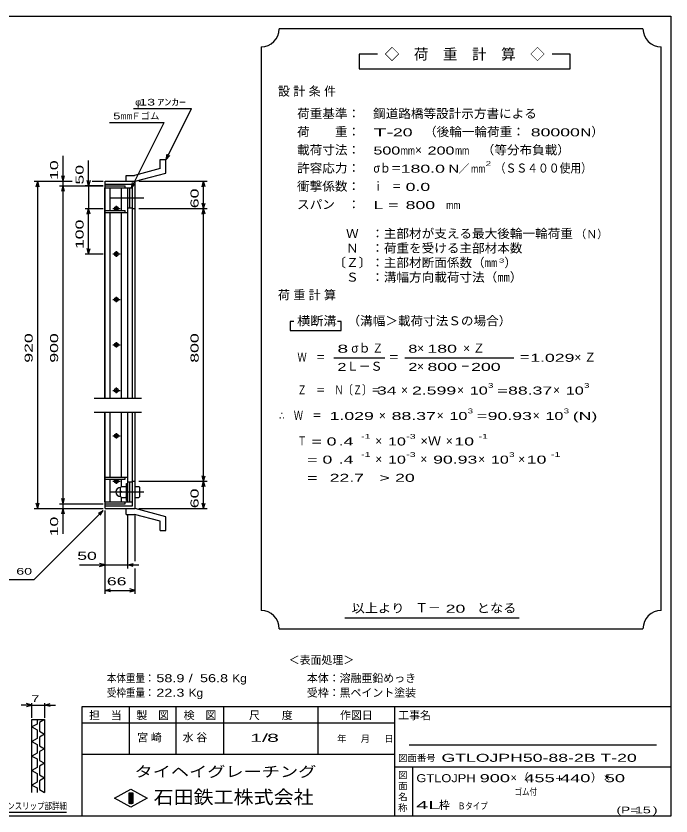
# Model space of a CAD drawing. Units: millimetres, scale not verified. Extents: x -1456 to 1385, y -1026 to 843.
# Drawn here: x -56 to 1385, y -917 to 843 of the extents above; entities that cross this region are included whole.
import ezdxf
from ezdxf.enums import TextEntityAlignment as Align

# ---------------------------------------------------------------- set-up
doc = ezdxf.new("R2010")
doc.units = ezdxf.units.MM
doc.header["$LTSCALE"] = 8
doc.linetypes.add('CHAIN', pattern=[18.5, 12, -1.5, 3.5, -1.5])
for name, color, linetype, lineweight in [('0_2', 150, 'Continuous', 25), ('16', 3, 'Continuous', 25), ('19', 6, 'Continuous', 25), ('22', 4, 'Continuous', 25), ('32', 4, 'Continuous', 25)]:
    doc.layers.add(name, color=color, linetype=linetype, lineweight=lineweight)
doc.styles.add('ベクトル', font='')
doc.styles.get('ベクトル').set_extended_font_data('ベクトル')

msp = doc.modelspace()

# ---------------------------------------------------------------- linework, layer by layer
at = {"layer": '0_2'}
for p, q in [((-1383.2, 842.8), (1384.8, 842.8)), ((1384.8, 842.8), (1384.8, -917.2)), ((1384.8, -677.2), (88.8, -677.2)), ((88.8, -677.2), (88.8, -917.2)), ((192.8, -677.2), (192.8, -781.2)), ((296.8, -781.2), (296.8, -677.2)), ((400.8, -677.2), (400.8, -781.2)), ((608.8, -781.2), (608.8, -677.2)), ((776.8, -677.2), (776.8, -917.2)), ((776.8, -713.2), (88.8, -713.2)), ((1352.8, -761.2), (808.8, -761.2)), ((88.8, -781.2), (776.8, -781.2)), ((776.8, -809.2), (1384.8, -809.2)), ((816.8, -917.2), (816.8, -809.2)), ((160.8, -878), (196.8, -858)), ((196.8, -858), (232.8, -878)), ((196.8, -898), (160.8, -878)), ((192.8, -866), (200.8, -866)), ((192.8, -890), (192.8, -866)), ((192.8, -866), (194.4, -866)), ((194.4, -866), (194.4, -890)), ((196, -890), (196, -866)), ((196, -866), (197.6, -866)), ((232.8, -878), (196.8, -898)), ((197.6, -866), (197.6, -890)), ((199.2, -890), (199.2, -866)), ((199.2, -866), (200.8, -866)), ((200.8, -866), (200.8, -890)), ((200.8, -866), (200.8, -890)), ((200.8, -890), (192.8, -890)), ((194.4, -890), (196, -890)), ((197.6, -890), (199.2, -890)), ((1384.8, -917.2), (-1383.2, -917.2))]:
    msp.add_line(p, q, dxfattribs=at)
at = {"layer": '16'}
for p, q in [((139.3, 2.2), (139.3, 464.7)), ((139.3, 464.7), (140, 464.7)), ((140, 469.2), (184, 469.2)), ((140, 464.7), (140, 469.2)), ((140, 464.7), (184, 464.7)), ((140, 2.2), (140, 464.7)), ((140, 464.7), (190, 464.7)), ((151.5, 414.7), (151.5, 464.7)), ((176.5, 414.7), (176.5, 464.7)), ((184, 464.7), (184, 469.2)), ((190, 2.2), (190, 464.7)), ((190, 464.7), (194.5, 464.7)), ((194.5, 420.7), (194.5, 464.7)), ((194.5, 464.7), (200.5, 464.7)), ((200.5, 420.7), (200.5, 464.7)), ((165, 414.7), (165, 425.2)), ((140, 410.2), (140, 414.7)), ((140, 414.7), (184, 414.7)), ((140, 410.2), (190, 410.2)), ((151.5, 2.2), (151.5, 410.2)), ((157, 419.2), (173, 419.2)), ((163, 422.2), (167, 422.2)), ((163, 416.2), (167, 416.2)), ((176.5, 2.2), (176.5, 410.2)), ((184, 410.2), (184, 414.7)), ((190, 420.7), (194.5, 420.7)), ((194.5, 420.7), (200.5, 420.7)), ((157, 319.2), (173, 319.2)), ((163, 322.2), (167, 322.2)), ((165, 313.2), (165, 325.2)), ((163, 316.2), (167, 316.2)), ((157, 219.2), (173, 219.2)), ((163, 222.2), (167, 222.2)), ((163, 216.2), (167, 216.2)), ((165, 213.2), (165, 225.2)), ((165, 113.2), (165, 125.2)), ((157, 119.2), (173, 119.2)), ((163, 122.2), (167, 122.2)), ((163, 116.2), (167, 116.2)), ((157, 19.2), (173, 19.2)), ((163, 22.2), (167, 22.2)), ((165, 13.2), (165, 25.2)), ((116, 2.2), (220, 2.2)), ((163, 16.2), (167, 16.2)), ((220, -29.8), (116, -29.8)), ((139.3, -226.3), (139.3, -29.8)), ((140, -226.3), (140, -29.8)), ((151.5, -171.8), (151.5, -29.8)), ((176.5, -171.8), (176.5, -29.8)), ((190, -226.3), (190, -29.8)), ((157, -80.8), (173, -80.8)), ((163, -77.8), (167, -77.8)), ((163, -83.8), (167, -83.8)), ((165, -86.8), (165, -74.8)), ((140, -176.3), (140, -171.8)), ((140, -171.8), (190, -171.8)), ((184, -176.3), (184, -171.8)), ((140, -176.3), (184, -176.3)), ((151.5, -226.3), (151.5, -176.3)), ((157, -180.8), (173, -180.8)), ((163, -177.8), (167, -177.8)), ((163, -183.8), (167, -183.8)), ((165, -186.8), (165, -176.3)), ((176, -192.3), (174, -194.3)), ((176, -192.3), (185, -192.3)), ((176.5, -191.3), (176.5, -176.3)), ((187, -194.3), (185, -192.3)), ((187, -222.8), (187, -185.8)), ((187, -185.8), (190, -185.8)), ((190, -182.3), (194.5, -182.3)), ((190, -222.8), (190, -185.8)), ((194.5, -226.3), (194.5, -182.3)), ((194.5, -182.3), (200.5, -182.3)), ((200.5, -226.3), (200.5, -182.3)), ((174, -214.3), (174, -194.3)), ((176, -204.3), (174, -202.3)), ((176, -204.3), (174, -206.3)), ((176, -204.3), (185, -204.3)), ((185, -204.3), (187, -202.3)), ((187, -206.3), (185, -204.3)), ((139.3, -226.3), (140, -226.3)), ((140, -226.3), (184, -226.3)), ((140, -230.8), (140, -226.3)), ((140, -226.3), (190, -226.3)), ((176, -216.3), (174, -214.3)), ((176, -216.3), (185, -216.3)), ((176.5, -226.3), (176.5, -217)), ((184, -230.8), (184, -226.3)), ((185, -216.3), (187, -214.3)), ((187, -222.8), (190, -222.8)), ((190, -226.3), (194.5, -226.3)), ((194.5, -226.3), (200.5, -226.3)), ((140, -230.8), (184, -230.8))]:
    msp.add_line(p, q, dxfattribs=at)
at = {"layer": '16', "linetype": 'CHAIN'}
for p, q in [((150.4, 442.7), (225.4, 442.7)), ((150.4, -204.3), (225.4, -204.3))]:
    msp.add_line(p, q, dxfattribs=at)
at = {"layer": '16'}
for centre, radius, start, end in [((165, 419.2), 4, 46.6, 133.4), ((163, 419.2), 3, 90, 270), ((165, 419.2), 4, 226.6, 313.4), ((167, 419.2), 3, 270, 90), ((163, 319.2), 3, 90, 270), ((165, 319.2), 4, 46.6, 133.4), ((167, 319.2), 3, 270, 90), ((165, 319.2), 4, 226.6, 313.4), ((163, 219.2), 3, 90, 270), ((165, 219.2), 4, 46.6, 133.4), ((165, 219.2), 4, 226.6, 313.4), ((167, 219.2), 3, 270, 90), ((165, 119.2), 4, 46.6, 133.4), ((163, 119.2), 3, 90, 270), ((165, 119.2), 4, 226.6, 313.4), ((167, 119.2), 3, 270, 90), ((163, 19.2), 3, 90, 270), ((165, 19.2), 4, 46.6, 133.4), ((167, 19.2), 3, 270, 90), ((165, 19.2), 4, 226.6, 313.4), ((163, -80.8), 3, 90, 270), ((165, -80.8), 4, 46.6, 133.4), ((165, -80.8), 4, 226.6, 313.4), ((167, -80.8), 3, 270, 90), ((163, -180.8), 3, 90, 270), ((165, -180.8), 4, 46.6, 133.4), ((165, -180.8), 4, 226.6, 313.4), ((167, -180.8), 3, 270, 90), ((174, -204.3), 10, 90, 270)]:
    msp.add_arc(centre, radius, start, end, dxfattribs=at)
at = {"layer": '19'}
for p, q in [((261.1, 527.3), (274.1, 527.3)), ((261.1, 507.3), (261.1, 527.3)), ((274.1, 497.3), (274.1, 527.3)), ((261.1, 507.3), (204.8, 492.2)), ((206.5, 479.2), (274.1, 497.3)), ((140, 469.2), (140, 479.2)), ((140, 479.2), (206.5, 479.2)), ((186.5, 492.2), (204.8, 492.2)), ((186.5, 479.2), (186.5, 492.2)), ((186.5, 479.2), (206.5, 479.2)), ((206.5, 2.2), (206.5, 479.2)), ((140, 473.2), (200.5, 473.2)), ((200.5, 2.2), (200.5, 473.2)), ((200.5, 419.2), (206.5, 419.2)), ((200.5, -234.8), (200.5, -29.8)), ((206.5, -240.8), (206.5, -29.8)), ((200.5, -180.8), (206.5, -180.8)), ((206.5, -192.3), (214.5, -192.3)), ((206.5, -216.3), (206.5, -192.3)), ((216.5, -194.3), (214.5, -192.3)), ((206.5, -204.3), (214.5, -204.3)), ((214.5, -204.3), (216.5, -202.3)), ((214.5, -204.3), (216.5, -206.3)), ((216.5, -214.3), (216.5, -194.3)), ((206.5, -216.3), (214.5, -216.3)), ((214.5, -216.3), (216.5, -214.3)), ((140, -240.8), (140, -230.8)), ((140, -234.8), (200.5, -234.8)), ((140, -240.8), (206.5, -240.8)), ((186.5, -240.8), (206.5, -240.8)), ((186.5, -253.8), (186.5, -240.8)), ((274.1, -258.9), (206.5, -240.8)), ((186.5, -253.8), (204.8, -253.8)), ((261.1, -268.9), (204.8, -253.8)), ((274.1, -288.9), (274.1, -258.9)), ((261.1, -288.9), (261.1, -268.9)), ((261.1, -288.9), (274.1, -288.9))]:
    msp.add_line(p, q, dxfattribs=at)
at = {"layer": '22'}
for p, q in [((1323.2, 814.8), (523.2, 814.8)), ((483.2, 774.8), (483.2, -465.2)), ((1363.2, -465.2), (1363.2, 774.8)), ((739.2, 758.8), (699.2, 758.8)), ((699.2, 758.8), (699.2, 726.8)), ((1163.2, 758.8), (1123.2, 758.8)), ((1163.2, 726.8), (1163.2, 758.8)), ((699.2, 726.8), (1163.2, 726.8)), ((202.5, 639.2), (330.5, 639.2)), ((274.5, 527.2), (330.5, 639.2)), ((150, 608.7), (270, 608.7)), ((198, 464.7), (270, 608.7)), ((48, 479.2), (48, 535.2)), ((274.5, 527.2), (276.9, 538.9)), ((274.5, 527.2), (282.5, 536)), ((104, 469.2), (104, 525.2)), ((-16, 479.2), (68, 479.2)), ((-11.2, 467.2), (-8, 479.2)), ((-4.8, 467.2), (-8, 479.2)), ((-8, -240.8), (-8, 479.2)), ((40, 479.2), (68, 479.2)), ((48, 479.2), (44.8, 491.2)), ((48, 479.2), (51.2, 491.2)), ((48, 469.2), (48, 479.2)), ((104, 469.2), (100.8, 481.2)), ((107.2, 481.2), (104, 469.2)), ((112, 479.2), (136, 479.2)), ((112, 479.2), (136, 479.2)), ((198, 464.7), (200.4, 476.4)), ((214.5, 479.2), (364.9, 479.2)), ((353.7, 467.2), (356.9, 479.2)), ((360.1, 467.2), (356.9, 479.2)), ((356.9, 419.2), (356.9, 479.2)), ((40, 469.2), (136, 469.2)), ((44.8, 457.2), (48, 469.2)), ((51.2, 457.2), (48, 469.2)), ((48, -230.8), (48, 469.2)), ((136, 469.2), (96, 469.2)), ((104, 469.2), (104, 419.2)), ((198, 464.7), (206, 473.5)), ((356.9, 419.2), (353.7, 431.2)), ((356.9, 419.2), (360.1, 431.2)), ((96, 419.2), (136, 419.2)), ((100.8, 407.2), (104, 419.2)), ((107.2, 407.2), (104, 419.2)), ((104, 319.2), (104, 419.2)), ((214.5, 419.2), (364.9, 419.2)), ((353.7, 407.2), (356.9, 419.2)), ((360.1, 407.2), (356.9, 419.2)), ((356.9, -180.8), (356.9, 419.2)), ((96, 319.2), (136, 319.2)), ((104, 319.2), (100.8, 331.2)), ((104, 319.2), (107.2, 331.2)), ((555.2, 170.8), (547.2, 170.8)), ((547.2, 170.8), (547.2, 150.8)), ((659.2, 170.8), (651.2, 170.8)), ((659.2, 150.8), (659.2, 170.8)), ((547.2, 150.8), (659.2, 150.8)), ((643.2, 90.8), (755.2, 90.8)), ((799.2, 90.8), (1039.2, 90.8)), ((356.9, -180.8), (353.7, -168.8)), ((356.9, -180.8), (360.1, -168.8)), ((214.5, -180.8), (364.9, -180.8)), ((353.7, -192.8), (356.9, -180.8)), ((360.1, -192.8), (356.9, -180.8)), ((356.9, -240.8), (356.9, -180.8)), ((-8, -240.8), (-11.2, -228.8)), ((-8, -240.8), (-4.8, -228.8)), ((48, -230.8), (44.8, -218.8)), ((48, -230.8), (51.2, -218.8)), ((356.9, -240.8), (353.7, -228.8)), ((356.9, -240.8), (360.1, -228.8)), ((-16, -240.8), (136, -240.8)), ((-16, -396.8), (136, -244.8)), ((40, -230.8), (136, -230.8)), ((40, -240.8), (136, -240.8)), ((44.8, -252.8), (48, -240.8)), ((48, -240.8), (48, -230.8)), ((51.2, -252.8), (48, -240.8)), ((48, -296.8), (48, -240.8)), ((125.6, -251.2), (136, -244.8)), ((129.6, -255.2), (136, -244.8)), ((140, -372.8), (140, -244.8)), ((140, -428.8), (140, -244.8)), ((214.5, -240.8), (364.9, -240.8)), ((190, -372.8), (190, -256.2)), ((206.5, -356.8), (206.5, -256.2)), ((84, -364.8), (140, -364.8)), ((140, -364.8), (128, -361.6)), ((128, -368), (140, -364.8)), ((140, -364.8), (190, -364.8)), ((190, -364.8), (202, -361.6)), ((202, -368), (190, -364.8)), ((190, -364.8), (214, -364.8)), ((206.5, -428.8), (206.5, -372.8)), ((-176, -396.8), (-16, -396.8)), ((140, -420.8), (152, -417.6)), ((152, -424), (140, -420.8)), ((140, -420.8), (206.5, -420.8)), ((206.5, -420.8), (194.5, -417.6)), ((194.5, -424), (206.5, -420.8)), ((667.2, -481.2), (1051.2, -481.2)), ((523.2, -505.2), (1323.2, -505.2))]:
    msp.add_line(p, q, dxfattribs=at)
for centre, start, end in [((483.2, 814.8), 270, 0), ((1363.2, 814.8), 180, 270), ((483.2, -505.2), 0, 90), ((1363.2, -505.2), 90, 180)]:
    msp.add_arc(centre, 40, start, end, dxfattribs=at)
at = {"layer": '32'}
for p, q in [((-20.8, -673.2), (-44.8, -673.2)), ((-20.8, -673.2), (-32.8, -670)), ((-32.8, -676.4), (-20.8, -673.2)), ((-20.8, -701.2), (-20.8, -669.2)), ((-20.8, -673.2), (7.2, -673.2)), ((7.2, -669.2), (7.2, -701.2)), ((7.2, -673.2), (19.2, -670)), ((19.2, -676.4), (7.2, -673.2)), ((7.2, -673.2), (31.2, -673.2)), ((-20.8, -705.2), (7.2, -705.2)), ((-20.8, -865.2), (-20.8, -705.2)), ((-9.6, -714.8), (-20.8, -721.2)), ((-20.8, -721.2), (-9.6, -727.6)), ((-9.6, -705.2), (-9.6, -714.8)), ((7.2, -705.2), (-4, -711.6)), ((-4, -711.6), (-4, -730.8)), ((7.2, -705.2), (7.2, -865.2)), ((-9.6, -727.6), (-9.6, -746.8)), ((-4, -730.8), (7.2, -737.2)), ((7.2, -737.2), (-4, -743.6)), ((-9.6, -746.8), (-20.8, -753.2)), ((-20.8, -753.2), (-9.6, -759.6)), ((-4, -743.6), (-4, -762.8)), ((-9.6, -759.6), (-9.6, -778.8)), ((-4, -762.8), (7.2, -769.2)), ((7.2, -769.2), (-4, -775.6)), ((-9.6, -778.8), (-20.8, -785.2)), ((-20.8, -785.2), (-9.6, -791.6)), ((-9.6, -791.6), (-9.6, -810.8)), ((-4, -775.6), (-4, -794.8)), ((-4, -794.8), (7.2, -801.2)), ((7.2, -801.2), (-4, -807.6)), ((-4, -807.6), (-4, -826.8)), ((-9.6, -810.8), (-20.8, -817.2)), ((-20.8, -817.2), (-9.6, -823.6)), ((-9.6, -823.6), (-9.6, -842.8)), ((-4, -826.8), (7.2, -833.2)), ((-9.6, -842.8), (-20.8, -849.2)), ((7.2, -833.2), (-4, -839.6)), ((-4, -839.6), (-4, -858.8)), ((-20.8, -849.2), (-9.6, -855.6)), ((-9.6, -855.6), (-9.6, -865.2)), ((-4, -858.8), (7.2, -865.2)), ((55.2, -909.2), (-148.8, -909.2))]:
    msp.add_line(p, q, dxfattribs=at)

# ---------------------------------------------------------------- texts
at = {"layer": '0_2', "style": 'ベクトル'}
for s, height, p in [('担\u3000当', 17.6, (104.8, -695.6)), ('製\u3000図', 17.6, (208.8, -695.6)), ('検\u3000図', 17.6, (312.8, -695.6)), ('尺\u3000\u3000度', 17.6, (456.8, -695.6)), ('作図日', 17.6, (656.8, -695.6)), ('工事名', 17.6, (784.8, -695.6)), ('年', 14.7, (650.4, -747.2)), ('月', 14.7, (702.4, -747.2)), ('日', 14.7, (754.4, -747.2)), ('図面番号', 14.66, (784.8, -789.6)), ('図', 14.7, (784.8, -827.2)), ('面', 14.7, (784.8, -851.2)), ('名', 14.7, (784.8, -875.2)), ('称', 14.7, (784.8, -899.2))]:
    msp.add_text(s, height=height, dxfattribs=at).set_placement(p, align=Align.MIDDLE_LEFT)
at = {"layer": '0_2', "color": 222, "style": 'ベクトル'}
for s, height, width, p in [('タイヘイグレーチング', 23.46, 1.25, (204.8, -819.6)), ('石田鉄工株式会社', 29.33, 1.1, (246.8, -875.6))]:
    msp.add_text(s, height=height, dxfattribs=dict(at, width=width)).set_placement(p, align=Align.MIDDLE_LEFT)
at = {"layer": '22', "color": 2, "style": 'ベクトル'}
for s, height, p in [('◇\u3000荷\u3000重\u3000計\u3000算\u3000◇', 23.46, (755.2, 758.8)), ('φ', 14.7, (206.5, 653.2)), ('Ｆゴム', 14.66, (198, 622.7)), ('）', 19.4, (1209.6, 588)), ('×', 19.4, (821.6, 548)), ('／', 17.6, (917.2, 506.8)), ('（Ｎ）', 17.6, (1174.4, 362.8)), ('）', 19.4, (1018.4, 300)), ('σｂ', 19.35, (681.6, 112)), ('×', 19.4, (826.4, 112)), ('Ｌ－Ｓ', 19.35, (671.2, 72)), ('×', 19.4, (826.4, 72)), ('×', 19.4, (791.2, 20)), ('×', 19.4, (914.4, 20)), ('×', 19.4, (1125.6, 20)), ('×', 19.4, (742.4, -36)), ('×', 19.4, (869.6, -36)), ('×', 19.4, (1080.8, -36)), ('×', 19.4, (734.4, -92)), ('×', 19.4, (889.6, -92)), ('×', 19.4, (734.4, -132)), ('×', 19.4, (833.6, -132)), ('×', 19.4, (960.8, -132)), ('×', 19.4, (1048.8, -132)), ('Ｔ－', 20.53, (822.4, -459.2)), ('＜表面処理＞', 17.6, (544, -574)), ('本体：', 17.6, (584, -614)), ('溶融亜鉛めっき', 17.6, (656, -614)), ('受枠：', 17.6, (584, -646)), ('黒ペイント塗装', 17.6, (656, -646)), ('枠', 17.6, (874.4, -893.2))]:
    msp.add_text(s, height=height, dxfattribs=at).set_placement(p, align=Align.MIDDLE_LEFT)
for s, height, width, p in [(' 13 ', 14.66, 1.6, (206.5, 653.2)), ('ｱﾝｶｰ', 14.66, 1.6, (254.5, 653.2)), ('荷重基準：\u3000', 19.35, 1.05, (562.4, 628)), ('鋼道路橋等設計示方書による', 19.35, 1.05, (729.6, 628)), ('5', 14.7, 1.45, (158, 622.7)), ('mm', 14.66, 0.75, (174, 622.7)), ('荷\u3000\u3000重：\u3000', 19.35, 1.05, (562.4, 588)), ('（後輪一輪荷重：', 19.35, 1.05, (841.6, 588)), ('T-', 17.6, 2, (730.4, 586.8)), (' 20 ', 17.6, 1.65, (762.4, 586.8)), (' 80000', 17.6, 1.65, (1065.6, 586.8)), ('N', 17.6, 1.4, (1185.6, 586.8)), ('載荷寸法：\u3000', 19.35, 1.05, (562.4, 548)), ('500', 17.6, 1.5, (730.4, 546.8)), ('mm', 17.6, 0.8, (790.4, 546.8)), ('200', 17.6, 1.5, (849.6, 546.8)), ('mm', 17.6, 0.8, (909.6, 546.8)), ('\u3000（等分布負載）', 19.35, 1.05, (940.8, 548)), ('許容応力：\u3000', 19.35, 1.05, (562.4, 508)), ('σｂ＝', 19.35, 0.9, (730.4, 508)), ('180.0', 17.6, 1.65, (790.4, 506.8)), ('N', 17.6, 1.4, (895.2, 506.8)), ('mm', 17.6, 0.8, (945.2, 506.8)), ('2', 10.6, 1.5, (977.2, 518)), ('（ＳＳ４００使用）', 19.35, 0.9, (997.2, 508)), ('衝撃係数：\u3000', 19.35, 1.05, (562.4, 468)), ('ｉ\u3000＝', 19.35, 0.75, (730.4, 468)), (' 0.0', 17.6, 1.65, (790.4, 466.8)), ('スパン\u3000：\u3000', 19.35, 1.05, (562.4, 428)), ('L =', 17.6, 1.65, (730.4, 426.8)), (' 800 ', 17.6, 1.65, (790.4, 426.8)), ('mm', 17.6, 0.8, (890.4, 426.8)), ('\u3000Ｗ\u3000：主部材が支える最大後輪一輪荷重', 19.35, 1.05, (642.4, 364)), ('\u3000Ｎ\u3000：荷重を受ける主部材本数', 19.35, 1.05, (642.4, 332)), ('〔Ｚ〕：主部材断面係数（㎜', 19.35, 1.05, (642.4, 300)), ('3', 8.8, 1.8, (1006.4, 304.8)), ('\u3000Ｓ\u3000：溝幅方向載荷寸法（㎜）', 19.35, 1.05, (642.4, 268)), ('横断溝', 19.35, 1.1, (562.4, 172)), ('\u3000（溝幅＞載荷寸法Ｓの場合）', 19.35, 1.05, (645.6, 172)), ('8', 17.6, 1.8, (651.2, 110.8)), ('Ｚ', 19.4, 0.9, (728, 112)), ('8', 17.6, 1.5, (807.2, 110.8)), (' 180 ', 17.6, 1.65, (838.4, 110.8)), ('Ｗ\u3000＝', 19.35, 0.75, (563.2, 92)), ('＝', 19.4, 0.9, (763.2, 92)), ('＝', 19.4, 0.9, (1051.2, 92)), ('1.029', 17.6, 1.65, (1075.2, 90.8)), ('2', 17.6, 1.5, (651.2, 70.8)), ('2', 17.6, 1.5, (807.2, 70.8)), (' 800 ', 17.6, 1.65, (838.4, 70.8)), ('－', 19.4, 0.75, (922.4, 72)), (' 200 ', 17.6, 1.65, (934.4, 70.8)), ('3', 10.6, 1.5, (982.4, 30)), ('3', 10.6, 1.5, (1193.6, 30)), ('Ｚ\u3000＝\u3000Ｎ〔Ｚ〕＝', 19.35, 0.75, (563.2, 20)), (' 34 ', 17.6, 1.65, (727.2, 18.8)), ('2.599', 17.6, 1.65, (815.2, 18.8)), ('10', 17.6, 1.5, (942.4, 18.8)), ('=', 17.6, 1.7, (1002.4, 18.8)), ('88.37', 17.6, 1.65, (1026.4, 18.8)), ('10', 17.6, 1.5, (1153.6, 18.8)), ('∴\u3000Ｗ\u3000＝', 19.35, 0.75, (523.2, -36)), (' 1.029', 17.6, 1.65, (623.2, -37.2)), ('88.37', 17.6, 1.65, (770.4, -37.2)), ('10', 17.6, 1.5, (897.6, -37.2)), ('3', 10.6, 1.5, (937.6, -26)), ('=', 17.6, 1.7, (957.6, -37.2)), ('90.93', 17.6, 1.65, (981.6, -37.2)), ('10', 17.6, 1.5, (1108.8, -37.2)), ('3', 10.6, 1.5, (1148.8, -26)), ('(N)', 17.6, 1.65, (1168.8, -37.2)), ('Ｔ', 19.4, 0.75, (563.2, -92)), (' = 0', 17.6, 1.65, (583.2, -93.2)), (' .4 ', 17.6, 1.65, (643.2, -93.2)), ('-1', 10.56, 1.65, (703.2, -82)), ('10', 17.6, 1.5, (762.4, -93.2)), ('-3', 10.56, 1.65, (802.4, -82)), ('×Ｗ', 19.35, 1.1, (833.6, -92)), (' 10 ', 17.6, 1.65, (897.6, -93.2)), ('-1', 10.56, 1.65, (961.6, -82)), ('-1', 10.56, 1.65, (703.2, -122)), ('-3', 10.56, 1.65, (802.4, -122)), ('3', 10.6, 1.5, (1028.8, -122)), ('-1', 10.56, 1.65, (1120.8, -122)), ('  = 0', 17.6, 1.65, (563.2, -133.2)), (' .4 ', 17.6, 1.65, (643.2, -133.2)), ('10', 17.6, 1.5, (762.4, -133.2)), ('90.93', 17.6, 1.65, (861.6, -133.2)), ('10', 17.6, 1.5, (988.8, -133.2)), (' 10 ', 17.6, 1.65, (1056.8, -133.2)), ('  =', 17.6, 1.65, (563.2, -173.2)), (' 22.7', 17.6, 1.65, (623.2, -173.2)), ('>', 17.6, 1.7, (743.2, -173.2)), (' 20 ', 17.6, 1.65, (767.2, -173.2)), (' 50 ', 17.6, 1.65, (68, -344.8)), (' 60 ', 14.66, 1.6, (-64, -378.8)), (' 66 ', 17.6, 1.65, (133.2, -400.8)), ('以上より\u3000', 19.35, 1.1, (682.4, -460)), (' 20 ', 17.6, 1.65, (878.4, -461.2)), ('となる', 19.35, 1.1, (957.6, -460)), ('本体重量：', 17.6, 0.85, (144, -614)), (' 58.9', 17.6, 1.35, (244, -614)), ('/', 17.6, 1.35, (324, -614)), (' 56.8', 17.6, 1.35, (340, -614)), ('Kg', 17.6, 1.1, (420, -614)), ('受枠重量：', 17.6, 0.85, (144, -646)), (' 22.3', 17.6, 1.35, (244, -646)), ('Kg', 17.6, 1.1, (324, -646)), ('1/', 17.6, 2, (459.2, -745.2)), (' 8 ', 17.6, 2, (483.2, -745.2)), ('GTLOJPH50-88-2B T-20             ', 17.6, 1.65, (880, -789.2)), ('GTLOJPH', 17.6, 1.2, (824.8, -834)), (' 900 ', 17.6, 1.7, (952.8, -834)), (' 455 ', 17.6, 1.7, (1051.2, -834)), (' 440 ', 17.6, 1.7, (1129.6, -834)), (' 50 ', 17.6, 1.7, (1228, -834)), ('+', 17.6, 1.3, (1130.4, -834)), ('ゴム付', 14.66, 0.8, (1040.8, -864)), ('4L', 17.6, 2.05, (824, -893.2)), ('Ｂタイプ', 14.66, 0.8, (916, -895.2)), ('(P=', 14.66, 1.55, (1264.8, -904)), (' 15 ', 14.66, 1.6, (1296.8, -904)), (')', 14.7, 1.6, (1344.8, -904))]:
    msp.add_text(s, height=height, dxfattribs=dict(at, width=width)).set_placement(p, align=Align.MIDDLE_LEFT)
at = {"layer": '22', "color": 2, "style": 'ベクトル', "width": 1.65}
for s, p in [(' 10 ', (28, 471.2)), (' 50 ', (84, 461.2)), (' 60 ', (336.9, 409.2)), (' 100 ', (84, 319.2)), (' 920 ', (-28, 69.2)), (' 900 ', (28, 69.2)), (' 800 ', (336.9, 69.2)), (' 60 ', (336.9, -250.8)), (' 10 ', (28, -312.8))]:
    msp.add_text(s, height=17.6, rotation=90, dxfattribs=at).set_placement(p, align=Align.MIDDLE_LEFT)
at = {"layer": '22', "color": 2, "attachment_point": 4, "style": 'ベクトル'}
for s, insert, char_height in [('\\T1.28;設計条件', (520.4, 676), 19.35), ('\\T1.28;荷重計算', (520.4, 228), 19.35), ('\\T1.42;×Ｚ', (927.6, 112), 19.35), ('\\T1.42;×Ｚ', (1172.4, 92), 19.35), ('\\T1.25;宮崎\u3000', (210.8, -745.2), 17.6), ('\\T1.25;水谷\u3000', (310.8, -745.2), 17.6), ('\\T1.17;×（', (1032, -834), 17.6), ('\\T1.17;）×', (1208.8, -834), 17.6)]:
    msp.add_mtext(s, dxfattribs=dict(at, insert=insert, char_height=char_height))
at = {"layer": '32', "color": 2, "style": 'ベクトル'}
for s, width, p in [(' 7 ', 1.6, (-30.8, -659.2)), ('主部材ノンスリップ部詳細', 0.8, (-140.8, -895.2))]:
    msp.add_text(s, height=14.66, dxfattribs=dict(at, width=width)).set_placement(p, align=Align.MIDDLE_LEFT)

doc.saveas('drawing.dxf')
